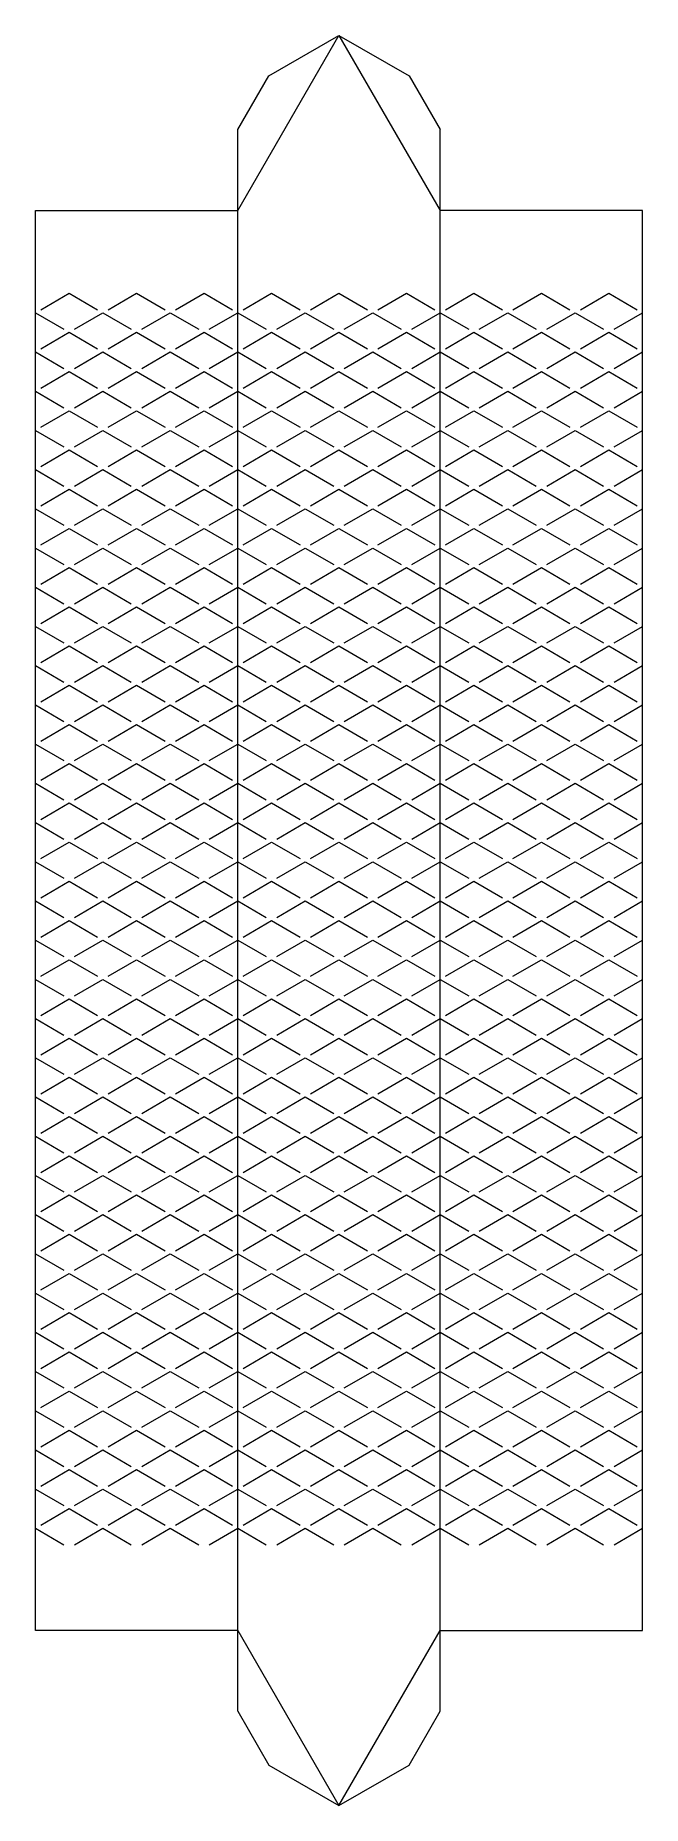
# Model space of a CAD drawing. Header units: metres. Extents: x 0 to 74, y 0 to 214.
import ezdxf

# ---------------------------------------------------------------- set-up
doc = ezdxf.new("R2010")
doc.units = ezdxf.units.M
doc.layers.add('TOP', color=1, linetype='Continuous', lineweight=0)

msp = doc.modelspace()

# ---------------------------------------------------------------- linework, layer by layer
at = {"layer": 'TOP'}
for p, q in [((24.5, 193.22), (36.75, 214.44)), ((28.26, 209.54), (36.75, 214.44)), ((36.75, 214.44), (45.24, 209.54)), ((36.75, 214.44), (49, 193.22)), ((24.5, 203.02), (28.26, 209.54)), ((45.24, 209.54), (49, 203.02)), ((24.5, 193.22), (24.5, 203.02)), ((49, 193.22), (49, 203.02)), ((0, 21.22), (0, 193.22)), ((0, 193.22), (24.5, 193.22)), ((24.5, 21.22), (24.5, 193.22)), ((73.5, 193.22), (49, 193.22)), ((49, 21.22), (49, 193.22)), ((73.5, 21.22), (73.5, 193.22)), ((0.64, 181.21), (4.08, 183.22)), ((4.08, 183.22), (7.53, 181.21)), ((8.8, 181.21), (12.25, 183.22)), ((12.25, 183.22), (15.7, 181.21)), ((16.97, 181.21), (20.42, 183.22)), ((20.42, 183.22), (23.86, 181.21)), ((25.14, 181.21), (28.58, 183.22)), ((28.58, 183.22), (32.03, 181.21)), ((33.3, 181.21), (36.75, 183.22)), ((36.75, 183.22), (40.2, 181.21)), ((41.47, 181.21), (44.92, 183.22)), ((44.92, 183.22), (48.36, 181.21)), ((49.64, 181.21), (53.08, 183.22)), ((53.08, 183.22), (56.53, 181.21)), ((57.8, 181.21), (61.25, 183.22)), ((61.25, 183.22), (64.7, 181.21)), ((65.97, 181.21), (69.42, 183.22)), ((69.42, 183.22), (72.86, 181.21)), ((0, 180.84), (3.45, 178.84)), ((4.72, 178.84), (8.17, 180.84)), ((8.17, 180.84), (11.61, 178.84)), ((12.89, 178.84), (16.33, 180.84)), ((16.33, 180.84), (19.78, 178.84)), ((21.05, 178.84), (24.5, 180.84)), ((24.5, 180.84), (27.95, 178.84)), ((29.22, 178.84), (32.67, 180.84)), ((32.67, 180.84), (36.11, 178.84)), ((37.39, 178.84), (40.83, 180.84)), ((40.83, 180.84), (44.28, 178.84)), ((45.55, 178.84), (49, 180.84)), ((49, 180.84), (52.45, 178.84)), ((53.72, 178.84), (57.17, 180.84)), ((57.17, 180.84), (60.61, 178.84)), ((61.89, 178.84), (65.33, 180.84)), ((65.33, 180.84), (68.78, 178.84)), ((70.05, 178.84), (73.5, 180.84)), ((0.64, 176.46), (4.08, 178.47)), ((4.08, 178.47), (7.53, 176.46)), ((8.8, 176.46), (12.25, 178.47)), ((12.25, 178.47), (15.7, 176.46)), ((16.97, 176.46), (20.42, 178.47)), ((20.42, 178.47), (23.86, 176.46)), ((25.14, 176.46), (28.58, 178.47)), ((28.58, 178.47), (32.03, 176.46)), ((33.3, 176.46), (36.75, 178.47)), ((36.75, 178.47), (40.2, 176.46)), ((41.47, 176.46), (44.92, 178.47)), ((44.92, 178.47), (48.36, 176.46)), ((49.64, 176.46), (53.08, 178.47)), ((53.08, 178.47), (56.53, 176.46)), ((57.8, 176.46), (61.25, 178.47)), ((61.25, 178.47), (64.7, 176.46)), ((65.97, 176.46), (69.42, 178.47)), ((69.42, 178.47), (72.86, 176.46)), ((0, 176.09), (3.45, 174.09)), ((4.72, 174.09), (8.17, 176.09)), ((8.17, 176.09), (11.61, 174.09)), ((12.89, 174.09), (16.33, 176.09)), ((16.33, 176.09), (19.78, 174.09)), ((21.05, 174.09), (24.5, 176.09)), ((24.5, 176.09), (27.95, 174.09)), ((29.22, 174.09), (32.67, 176.09)), ((32.67, 176.09), (36.11, 174.09)), ((37.39, 174.09), (40.83, 176.09)), ((40.83, 176.09), (44.28, 174.09)), ((45.55, 174.09), (49, 176.09)), ((49, 176.09), (52.45, 174.09)), ((53.72, 174.09), (57.17, 176.09)), ((57.17, 176.09), (60.61, 174.09)), ((61.89, 174.09), (65.33, 176.09)), ((65.33, 176.09), (68.78, 174.09)), ((70.05, 174.09), (73.5, 176.09)), ((0.64, 171.71), (4.08, 173.72)), ((4.08, 173.72), (7.53, 171.71)), ((8.8, 171.71), (12.25, 173.72)), ((12.25, 173.72), (15.7, 171.71)), ((16.97, 171.71), (20.42, 173.72)), ((20.42, 173.72), (23.86, 171.71)), ((25.14, 171.71), (28.58, 173.72)), ((28.58, 173.72), (32.03, 171.71)), ((33.3, 171.71), (36.75, 173.72)), ((36.75, 173.72), (40.2, 171.71)), ((41.47, 171.71), (44.92, 173.72)), ((44.92, 173.72), (48.36, 171.71)), ((49.64, 171.71), (53.08, 173.72)), ((53.08, 173.72), (56.53, 171.71)), ((57.8, 171.71), (61.25, 173.72)), ((61.25, 173.72), (64.7, 171.71)), ((65.97, 171.71), (69.42, 173.72)), ((69.42, 173.72), (72.86, 171.71)), ((0, 171.34), (3.45, 169.34)), ((4.72, 169.34), (8.17, 171.34)), ((8.17, 171.34), (11.61, 169.34)), ((12.89, 169.34), (16.33, 171.34)), ((16.33, 171.34), (19.78, 169.34)), ((21.05, 169.34), (24.5, 171.34)), ((24.5, 171.34), (27.95, 169.34)), ((29.22, 169.34), (32.67, 171.34)), ((32.67, 171.34), (36.11, 169.34)), ((37.39, 169.34), (40.83, 171.34)), ((40.83, 171.34), (44.28, 169.34)), ((45.55, 169.34), (49, 171.34)), ((49, 171.34), (52.45, 169.34)), ((53.72, 169.34), (57.17, 171.34)), ((57.17, 171.34), (60.61, 169.34)), ((61.89, 169.34), (65.33, 171.34)), ((65.33, 171.34), (68.78, 169.34)), ((70.05, 169.34), (73.5, 171.34)), ((0.64, 166.96), (4.08, 168.97)), ((4.08, 168.97), (7.53, 166.96)), ((8.8, 166.96), (12.25, 168.97)), ((12.25, 168.97), (15.7, 166.96)), ((16.97, 166.96), (20.42, 168.97)), ((20.42, 168.97), (23.86, 166.96)), ((25.14, 166.96), (28.58, 168.97)), ((28.58, 168.97), (32.03, 166.96)), ((33.3, 166.96), (36.75, 168.97)), ((36.75, 168.97), (40.2, 166.96)), ((41.47, 166.96), (44.92, 168.97)), ((44.92, 168.97), (48.36, 166.96)), ((49.64, 166.96), (53.08, 168.97)), ((53.08, 168.97), (56.53, 166.96)), ((57.8, 166.96), (61.25, 168.97)), ((61.25, 168.97), (64.7, 166.96)), ((65.97, 166.96), (69.42, 168.97)), ((69.42, 168.97), (72.86, 166.96)), ((0, 166.59), (3.45, 164.59)), ((4.72, 164.59), (8.17, 166.59)), ((8.17, 166.59), (11.61, 164.59)), ((12.89, 164.59), (16.33, 166.59)), ((16.33, 166.59), (19.78, 164.59)), ((21.05, 164.59), (24.5, 166.59)), ((24.5, 166.59), (27.95, 164.59)), ((29.22, 164.59), (32.67, 166.59)), ((32.67, 166.59), (36.11, 164.59)), ((37.39, 164.59), (40.83, 166.59)), ((40.83, 166.59), (44.28, 164.59)), ((45.55, 164.59), (49, 166.59)), ((49, 166.59), (52.45, 164.59)), ((53.72, 164.59), (57.17, 166.59)), ((57.17, 166.59), (60.61, 164.59)), ((61.89, 164.59), (65.33, 166.59)), ((65.33, 166.59), (68.78, 164.59)), ((70.05, 164.59), (73.5, 166.59)), ((0.64, 162.21), (4.08, 164.22)), ((4.08, 164.22), (7.53, 162.21)), ((8.8, 162.21), (12.25, 164.22)), ((12.25, 164.22), (15.7, 162.21)), ((16.97, 162.21), (20.42, 164.22)), ((20.42, 164.22), (23.86, 162.21)), ((25.14, 162.21), (28.58, 164.22)), ((28.58, 164.22), (32.03, 162.21)), ((33.3, 162.21), (36.75, 164.22)), ((36.75, 164.22), (40.2, 162.21)), ((41.47, 162.21), (44.92, 164.22)), ((44.92, 164.22), (48.36, 162.21)), ((49.64, 162.21), (53.08, 164.22)), ((53.08, 164.22), (56.53, 162.21)), ((57.8, 162.21), (61.25, 164.22)), ((61.25, 164.22), (64.7, 162.21)), ((65.97, 162.21), (69.42, 164.22)), ((69.42, 164.22), (72.86, 162.21)), ((0, 161.84), (3.45, 159.84)), ((4.72, 159.84), (8.17, 161.84)), ((8.17, 161.84), (11.61, 159.84)), ((12.89, 159.84), (16.33, 161.84)), ((16.33, 161.84), (19.78, 159.84)), ((21.05, 159.84), (24.5, 161.84)), ((24.5, 161.84), (27.95, 159.84)), ((29.22, 159.84), (32.67, 161.84)), ((32.67, 161.84), (36.11, 159.84)), ((37.39, 159.84), (40.83, 161.84)), ((40.83, 161.84), (44.28, 159.84)), ((45.55, 159.84), (49, 161.84)), ((49, 161.84), (52.45, 159.84)), ((53.72, 159.84), (57.17, 161.84)), ((57.17, 161.84), (60.61, 159.84)), ((61.89, 159.84), (65.33, 161.84)), ((65.33, 161.84), (68.78, 159.84)), ((70.05, 159.84), (73.5, 161.84)), ((0.64, 157.46), (4.08, 159.47)), ((4.08, 159.47), (7.53, 157.46)), ((8.8, 157.46), (12.25, 159.47)), ((12.25, 159.47), (15.7, 157.46)), ((16.97, 157.46), (20.42, 159.47)), ((20.42, 159.47), (23.86, 157.46)), ((25.14, 157.46), (28.58, 159.47)), ((28.58, 159.47), (32.03, 157.46)), ((33.3, 157.46), (36.75, 159.47)), ((36.75, 159.47), (40.2, 157.46)), ((41.47, 157.46), (44.92, 159.47)), ((44.92, 159.47), (48.36, 157.46)), ((49.64, 157.46), (53.08, 159.47)), ((53.08, 159.47), (56.53, 157.46)), ((57.8, 157.46), (61.25, 159.47)), ((61.25, 159.47), (64.7, 157.46)), ((65.97, 157.46), (69.42, 159.47)), ((69.42, 159.47), (72.86, 157.46)), ((0, 157.09), (3.45, 155.09)), ((4.72, 155.09), (8.17, 157.09)), ((8.17, 157.09), (11.61, 155.09)), ((12.89, 155.09), (16.33, 157.09)), ((16.33, 157.09), (19.78, 155.09)), ((21.05, 155.09), (24.5, 157.09)), ((24.5, 157.09), (27.95, 155.09)), ((29.22, 155.09), (32.67, 157.09)), ((32.67, 157.09), (36.11, 155.09)), ((37.39, 155.09), (40.83, 157.09)), ((40.83, 157.09), (44.28, 155.09)), ((45.55, 155.09), (49, 157.09)), ((49, 157.09), (52.45, 155.09)), ((53.72, 155.09), (57.17, 157.09)), ((57.17, 157.09), (60.61, 155.09)), ((61.89, 155.09), (65.33, 157.09)), ((65.33, 157.09), (68.78, 155.09)), ((70.05, 155.09), (73.5, 157.09)), ((0.64, 152.71), (4.08, 154.72)), ((4.08, 154.72), (7.53, 152.71)), ((8.8, 152.71), (12.25, 154.72)), ((12.25, 154.72), (15.7, 152.71)), ((16.97, 152.71), (20.42, 154.72)), ((20.42, 154.72), (23.86, 152.71)), ((25.14, 152.71), (28.58, 154.72)), ((28.58, 154.72), (32.03, 152.71)), ((33.3, 152.71), (36.75, 154.72)), ((36.75, 154.72), (40.2, 152.71)), ((41.47, 152.71), (44.92, 154.72)), ((44.92, 154.72), (48.36, 152.71)), ((49.64, 152.71), (53.08, 154.72)), ((53.08, 154.72), (56.53, 152.71)), ((57.8, 152.71), (61.25, 154.72)), ((61.25, 154.72), (64.7, 152.71)), ((65.97, 152.71), (69.42, 154.72)), ((69.42, 154.72), (72.86, 152.71)), ((0, 152.34), (3.45, 150.34)), ((4.72, 150.34), (8.17, 152.34)), ((8.17, 152.34), (11.61, 150.34)), ((12.89, 150.34), (16.33, 152.34)), ((16.33, 152.34), (19.78, 150.34)), ((21.05, 150.34), (24.5, 152.34)), ((24.5, 152.34), (27.95, 150.34)), ((29.22, 150.34), (32.67, 152.34)), ((32.67, 152.34), (36.11, 150.34)), ((37.39, 150.34), (40.83, 152.34)), ((40.83, 152.34), (44.28, 150.34)), ((45.55, 150.34), (49, 152.34)), ((49, 152.34), (52.45, 150.34)), ((53.72, 150.34), (57.17, 152.34)), ((57.17, 152.34), (60.61, 150.34)), ((61.89, 150.34), (65.33, 152.34)), ((65.33, 152.34), (68.78, 150.34)), ((70.05, 150.34), (73.5, 152.34)), ((0.64, 147.96), (4.08, 149.97)), ((4.08, 149.97), (7.53, 147.96)), ((8.8, 147.96), (12.25, 149.97)), ((12.25, 149.97), (15.7, 147.96)), ((16.97, 147.96), (20.42, 149.97)), ((20.42, 149.97), (23.86, 147.96)), ((25.14, 147.96), (28.58, 149.97)), ((28.58, 149.97), (32.03, 147.96)), ((33.3, 147.96), (36.75, 149.97)), ((36.75, 149.97), (40.2, 147.96)), ((41.47, 147.96), (44.92, 149.97)), ((44.92, 149.97), (48.36, 147.96)), ((49.64, 147.96), (53.08, 149.97)), ((53.08, 149.97), (56.53, 147.96)), ((57.8, 147.96), (61.25, 149.97)), ((61.25, 149.97), (64.7, 147.96)), ((65.97, 147.96), (69.42, 149.97)), ((69.42, 149.97), (72.86, 147.96)), ((0, 147.59), (3.45, 145.59)), ((4.72, 145.59), (8.17, 147.59)), ((8.17, 147.59), (11.61, 145.59)), ((12.89, 145.59), (16.33, 147.59)), ((16.33, 147.59), (19.78, 145.59)), ((21.05, 145.59), (24.5, 147.59)), ((24.5, 147.59), (27.95, 145.59)), ((29.22, 145.59), (32.67, 147.59)), ((32.67, 147.59), (36.11, 145.59)), ((37.39, 145.59), (40.83, 147.59)), ((40.83, 147.59), (44.28, 145.59)), ((45.55, 145.59), (49, 147.59)), ((49, 147.59), (52.45, 145.59)), ((53.72, 145.59), (57.17, 147.59)), ((57.17, 147.59), (60.61, 145.59)), ((61.89, 145.59), (65.33, 147.59)), ((65.33, 147.59), (68.78, 145.59)), ((70.05, 145.59), (73.5, 147.59)), ((0.64, 143.21), (4.08, 145.22)), ((4.08, 145.22), (7.53, 143.21)), ((8.8, 143.21), (12.25, 145.22)), ((12.25, 145.22), (15.7, 143.21)), ((16.97, 143.21), (20.42, 145.22)), ((20.42, 145.22), (23.86, 143.21)), ((25.14, 143.21), (28.58, 145.22)), ((28.58, 145.22), (32.03, 143.21)), ((33.3, 143.21), (36.75, 145.22)), ((36.75, 145.22), (40.2, 143.21)), ((41.47, 143.21), (44.92, 145.22)), ((44.92, 145.22), (48.36, 143.21)), ((49.64, 143.21), (53.08, 145.22)), ((53.08, 145.22), (56.53, 143.21)), ((57.8, 143.21), (61.25, 145.22)), ((61.25, 145.22), (64.7, 143.21)), ((65.97, 143.21), (69.42, 145.22)), ((69.42, 145.22), (72.86, 143.21)), ((0, 142.84), (3.45, 140.84)), ((4.72, 140.84), (8.17, 142.84)), ((8.17, 142.84), (11.61, 140.84)), ((12.89, 140.84), (16.33, 142.84)), ((16.33, 142.84), (19.78, 140.84)), ((21.05, 140.84), (24.5, 142.84)), ((24.5, 142.84), (27.95, 140.84)), ((29.22, 140.84), (32.67, 142.84)), ((32.67, 142.84), (36.11, 140.84)), ((37.39, 140.84), (40.83, 142.84)), ((40.83, 142.84), (44.28, 140.84)), ((45.55, 140.84), (49, 142.84)), ((49, 142.84), (52.45, 140.84)), ((53.72, 140.84), (57.17, 142.84)), ((57.17, 142.84), (60.61, 140.84)), ((61.89, 140.84), (65.33, 142.84)), ((65.33, 142.84), (68.78, 140.84)), ((70.05, 140.84), (73.5, 142.84)), ((0.64, 138.46), (4.08, 140.47)), ((4.08, 140.47), (7.53, 138.46)), ((8.8, 138.46), (12.25, 140.47)), ((12.25, 140.47), (15.7, 138.46)), ((16.97, 138.46), (20.42, 140.47)), ((20.42, 140.47), (23.86, 138.46)), ((25.14, 138.46), (28.58, 140.47)), ((28.58, 140.47), (32.03, 138.46)), ((33.3, 138.46), (36.75, 140.47)), ((36.75, 140.47), (40.2, 138.46)), ((41.47, 138.46), (44.92, 140.47)), ((44.92, 140.47), (48.36, 138.46)), ((49.64, 138.46), (53.08, 140.47)), ((53.08, 140.47), (56.53, 138.46)), ((57.8, 138.46), (61.25, 140.47)), ((61.25, 140.47), (64.7, 138.46)), ((65.97, 138.46), (69.42, 140.47)), ((69.42, 140.47), (72.86, 138.46)), ((0, 138.09), (3.45, 136.09)), ((4.72, 136.09), (8.17, 138.09)), ((8.17, 138.09), (11.61, 136.09)), ((12.89, 136.09), (16.33, 138.09)), ((16.33, 138.09), (19.78, 136.09)), ((21.05, 136.09), (24.5, 138.09)), ((24.5, 138.09), (27.95, 136.09)), ((29.22, 136.09), (32.67, 138.09)), ((32.67, 138.09), (36.11, 136.09)), ((37.39, 136.09), (40.83, 138.09)), ((40.83, 138.09), (44.28, 136.09)), ((45.55, 136.09), (49, 138.09)), ((49, 138.09), (52.45, 136.09)), ((53.72, 136.09), (57.17, 138.09)), ((57.17, 138.09), (60.61, 136.09)), ((61.89, 136.09), (65.33, 138.09)), ((65.33, 138.09), (68.78, 136.09)), ((70.05, 136.09), (73.5, 138.09)), ((0.64, 133.71), (4.08, 135.72)), ((4.08, 135.72), (7.53, 133.71)), ((8.8, 133.71), (12.25, 135.72)), ((12.25, 135.72), (15.7, 133.71)), ((16.97, 133.71), (20.42, 135.72)), ((20.42, 135.72), (23.86, 133.71)), ((25.14, 133.71), (28.58, 135.72)), ((28.58, 135.72), (32.03, 133.71)), ((33.3, 133.71), (36.75, 135.72)), ((36.75, 135.72), (40.2, 133.71)), ((41.47, 133.71), (44.92, 135.72)), ((44.92, 135.72), (48.36, 133.71)), ((49.64, 133.71), (53.08, 135.72)), ((53.08, 135.72), (56.53, 133.71)), ((57.8, 133.71), (61.25, 135.72)), ((61.25, 135.72), (64.7, 133.71)), ((65.97, 133.71), (69.42, 135.72)), ((69.42, 135.72), (72.86, 133.71)), ((0, 133.34), (3.45, 131.34)), ((4.72, 131.34), (8.17, 133.34)), ((8.17, 133.34), (11.61, 131.34)), ((12.89, 131.34), (16.33, 133.34)), ((16.33, 133.34), (19.78, 131.34)), ((21.05, 131.34), (24.5, 133.34)), ((24.5, 133.34), (27.95, 131.34)), ((29.22, 131.34), (32.67, 133.34)), ((32.67, 133.34), (36.11, 131.34)), ((37.39, 131.34), (40.83, 133.34)), ((40.83, 133.34), (44.28, 131.34)), ((45.55, 131.34), (49, 133.34)), ((49, 133.34), (52.45, 131.34)), ((53.72, 131.34), (57.17, 133.34)), ((57.17, 133.34), (60.61, 131.34)), ((61.89, 131.34), (65.33, 133.34)), ((65.33, 133.34), (68.78, 131.34)), ((70.05, 131.34), (73.5, 133.34)), ((0.64, 128.96), (4.08, 130.97)), ((4.08, 130.97), (7.53, 128.96)), ((8.8, 128.96), (12.25, 130.97)), ((12.25, 130.97), (15.7, 128.96)), ((16.97, 128.96), (20.42, 130.97)), ((20.42, 130.97), (23.86, 128.96)), ((25.14, 128.96), (28.58, 130.97)), ((28.58, 130.97), (32.03, 128.96)), ((33.3, 128.96), (36.75, 130.97)), ((36.75, 130.97), (40.2, 128.96)), ((41.47, 128.96), (44.92, 130.97)), ((44.92, 130.97), (48.36, 128.96)), ((49.64, 128.96), (53.08, 130.97)), ((53.08, 130.97), (56.53, 128.96)), ((57.8, 128.96), (61.25, 130.97)), ((61.25, 130.97), (64.7, 128.96)), ((65.97, 128.96), (69.42, 130.97)), ((69.42, 130.97), (72.86, 128.96)), ((0, 128.59), (3.45, 126.59)), ((4.72, 126.59), (8.17, 128.59)), ((8.17, 128.59), (11.61, 126.59)), ((12.89, 126.59), (16.33, 128.59)), ((16.33, 128.59), (19.78, 126.59)), ((21.05, 126.59), (24.5, 128.59)), ((24.5, 128.59), (27.95, 126.59)), ((29.22, 126.59), (32.67, 128.59)), ((32.67, 128.59), (36.11, 126.59)), ((37.39, 126.59), (40.83, 128.59)), ((40.83, 128.59), (44.28, 126.59)), ((45.55, 126.59), (49, 128.59)), ((49, 128.59), (52.45, 126.59)), ((53.72, 126.59), (57.17, 128.59)), ((57.17, 128.59), (60.61, 126.59)), ((61.89, 126.59), (65.33, 128.59)), ((65.33, 128.59), (68.78, 126.59)), ((70.05, 126.59), (73.5, 128.59)), ((0.64, 124.21), (4.08, 126.22)), ((4.08, 126.22), (7.53, 124.21)), ((8.8, 124.21), (12.25, 126.22)), ((12.25, 126.22), (15.7, 124.21)), ((16.97, 124.21), (20.42, 126.22)), ((20.42, 126.22), (23.86, 124.21)), ((25.14, 124.21), (28.58, 126.22)), ((28.58, 126.22), (32.03, 124.21)), ((33.3, 124.21), (36.75, 126.22)), ((36.75, 126.22), (40.2, 124.21)), ((41.47, 124.21), (44.92, 126.22)), ((44.92, 126.22), (48.36, 124.21)), ((49.64, 124.21), (53.08, 126.22)), ((53.08, 126.22), (56.53, 124.21)), ((57.8, 124.21), (61.25, 126.22)), ((61.25, 126.22), (64.7, 124.21)), ((65.97, 124.21), (69.42, 126.22)), ((69.42, 126.22), (72.86, 124.21)), ((0, 123.84), (3.45, 121.84)), ((4.72, 121.84), (8.17, 123.84)), ((8.17, 123.84), (11.61, 121.84)), ((12.89, 121.84), (16.33, 123.84)), ((16.33, 123.84), (19.78, 121.84)), ((21.05, 121.84), (24.5, 123.84)), ((24.5, 123.84), (27.95, 121.84)), ((29.22, 121.84), (32.67, 123.84)), ((32.67, 123.84), (36.11, 121.84)), ((37.39, 121.84), (40.83, 123.84)), ((40.83, 123.84), (44.28, 121.84)), ((45.55, 121.84), (49, 123.84)), ((49, 123.84), (52.45, 121.84)), ((53.72, 121.84), (57.17, 123.84)), ((57.17, 123.84), (60.61, 121.84)), ((61.89, 121.84), (65.33, 123.84)), ((65.33, 123.84), (68.78, 121.84)), ((70.05, 121.84), (73.5, 123.84)), ((0.64, 119.46), (4.08, 121.47)), ((4.08, 121.47), (7.53, 119.46)), ((8.8, 119.46), (12.25, 121.47)), ((12.25, 121.47), (15.7, 119.46)), ((16.97, 119.46), (20.42, 121.47)), ((20.42, 121.47), (23.86, 119.46)), ((25.14, 119.46), (28.58, 121.47)), ((28.58, 121.47), (32.03, 119.46)), ((33.3, 119.46), (36.75, 121.47)), ((36.75, 121.47), (40.2, 119.46)), ((41.47, 119.46), (44.92, 121.47)), ((44.92, 121.47), (48.36, 119.46)), ((49.64, 119.46), (53.08, 121.47)), ((53.08, 121.47), (56.53, 119.46)), ((57.8, 119.46), (61.25, 121.47)), ((61.25, 121.47), (64.7, 119.46)), ((65.97, 119.46), (69.42, 121.47)), ((69.42, 121.47), (72.86, 119.46)), ((0, 119.09), (3.45, 117.09)), ((4.72, 117.09), (8.17, 119.09)), ((8.17, 119.09), (11.61, 117.09)), ((12.89, 117.09), (16.33, 119.09)), ((16.33, 119.09), (19.78, 117.09)), ((21.05, 117.09), (24.5, 119.09)), ((24.5, 119.09), (27.95, 117.09)), ((29.22, 117.09), (32.67, 119.09)), ((32.67, 119.09), (36.11, 117.09)), ((37.39, 117.09), (40.83, 119.09)), ((40.83, 119.09), (44.28, 117.09)), ((45.55, 117.09), (49, 119.09)), ((49, 119.09), (52.45, 117.09)), ((53.72, 117.09), (57.17, 119.09)), ((57.17, 119.09), (60.61, 117.09)), ((61.89, 117.09), (65.33, 119.09)), ((65.33, 119.09), (68.78, 117.09)), ((70.05, 117.09), (73.5, 119.09)), ((0.64, 114.71), (4.08, 116.72)), ((4.08, 116.72), (7.53, 114.71)), ((8.8, 114.71), (12.25, 116.72)), ((12.25, 116.72), (15.7, 114.71)), ((16.97, 114.71), (20.42, 116.72)), ((20.42, 116.72), (23.86, 114.71)), ((25.14, 114.71), (28.58, 116.72)), ((28.58, 116.72), (32.03, 114.71)), ((33.3, 114.71), (36.75, 116.72)), ((36.75, 116.72), (40.2, 114.71)), ((41.47, 114.71), (44.92, 116.72)), ((44.92, 116.72), (48.36, 114.71)), ((49.64, 114.71), (53.08, 116.72)), ((53.08, 116.72), (56.53, 114.71)), ((57.8, 114.71), (61.25, 116.72)), ((61.25, 116.72), (64.7, 114.71)), ((65.97, 114.71), (69.42, 116.72)), ((69.42, 116.72), (72.86, 114.71)), ((0, 114.34), (3.45, 112.34)), ((4.72, 112.34), (8.17, 114.34)), ((8.17, 114.34), (11.61, 112.34)), ((12.89, 112.34), (16.33, 114.34)), ((16.33, 114.34), (19.78, 112.34)), ((21.05, 112.34), (24.5, 114.34)), ((24.5, 114.34), (27.95, 112.34)), ((29.22, 112.34), (32.67, 114.34)), ((32.67, 114.34), (36.11, 112.34)), ((37.39, 112.34), (40.83, 114.34)), ((40.83, 114.34), (44.28, 112.34)), ((45.55, 112.34), (49, 114.34)), ((49, 114.34), (52.45, 112.34)), ((53.72, 112.34), (57.17, 114.34)), ((57.17, 114.34), (60.61, 112.34)), ((61.89, 112.34), (65.33, 114.34)), ((65.33, 114.34), (68.78, 112.34)), ((70.05, 112.34), (73.5, 114.34)), ((0.64, 109.96), (4.08, 111.97)), ((4.08, 111.97), (7.53, 109.96)), ((8.8, 109.96), (12.25, 111.97)), ((12.25, 111.97), (15.7, 109.96)), ((16.97, 109.96), (20.42, 111.97)), ((20.42, 111.97), (23.86, 109.96)), ((25.14, 109.96), (28.58, 111.97)), ((28.58, 111.97), (32.03, 109.96)), ((33.3, 109.96), (36.75, 111.97)), ((36.75, 111.97), (40.2, 109.96)), ((41.47, 109.96), (44.92, 111.97)), ((44.92, 111.97), (48.36, 109.96)), ((49.64, 109.96), (53.08, 111.97)), ((53.08, 111.97), (56.53, 109.96)), ((57.8, 109.96), (61.25, 111.97)), ((61.25, 111.97), (64.7, 109.96)), ((65.97, 109.96), (69.42, 111.97)), ((69.42, 111.97), (72.86, 109.96)), ((0, 109.59), (3.45, 107.59)), ((4.72, 107.59), (8.17, 109.59)), ((8.17, 109.59), (11.61, 107.59)), ((12.89, 107.59), (16.33, 109.59)), ((16.33, 109.59), (19.78, 107.59)), ((21.05, 107.59), (24.5, 109.59)), ((24.5, 109.59), (27.95, 107.59)), ((29.22, 107.59), (32.67, 109.59)), ((32.67, 109.59), (36.11, 107.59)), ((37.39, 107.59), (40.83, 109.59)), ((40.83, 109.59), (44.28, 107.59)), ((45.55, 107.59), (49, 109.59)), ((49, 109.59), (52.45, 107.59)), ((53.72, 107.59), (57.17, 109.59)), ((57.17, 109.59), (60.61, 107.59)), ((61.89, 107.59), (65.33, 109.59)), ((65.33, 109.59), (68.78, 107.59)), ((70.05, 107.59), (73.5, 109.59)), ((0.64, 105.21), (4.08, 107.22)), ((4.08, 107.22), (7.53, 105.21)), ((8.8, 105.21), (12.25, 107.22)), ((12.25, 107.22), (15.7, 105.21)), ((16.97, 105.21), (20.42, 107.22)), ((20.42, 107.22), (23.86, 105.21)), ((25.14, 105.21), (28.58, 107.22)), ((28.58, 107.22), (32.03, 105.21)), ((33.3, 105.21), (36.75, 107.22)), ((36.75, 107.22), (40.2, 105.21)), ((41.47, 105.21), (44.92, 107.22)), ((44.92, 107.22), (48.36, 105.21)), ((49.64, 105.21), (53.08, 107.22)), ((53.08, 107.22), (56.53, 105.21)), ((57.8, 105.21), (61.25, 107.22)), ((61.25, 107.22), (64.7, 105.21)), ((65.97, 105.21), (69.42, 107.22)), ((69.42, 107.22), (72.86, 105.21)), ((0, 104.84), (3.45, 102.84)), ((4.72, 102.84), (8.17, 104.84)), ((8.17, 104.84), (11.61, 102.84)), ((12.89, 102.84), (16.33, 104.84)), ((16.33, 104.84), (19.78, 102.84)), ((21.05, 102.84), (24.5, 104.84)), ((24.5, 104.84), (27.95, 102.84)), ((29.22, 102.84), (32.67, 104.84)), ((32.67, 104.84), (36.11, 102.84)), ((37.39, 102.84), (40.83, 104.84)), ((40.83, 104.84), (44.28, 102.84)), ((45.55, 102.84), (49, 104.84)), ((49, 104.84), (52.45, 102.84)), ((53.72, 102.84), (57.17, 104.84)), ((57.17, 104.84), (60.61, 102.84)), ((61.89, 102.84), (65.33, 104.84)), ((65.33, 104.84), (68.78, 102.84)), ((70.05, 102.84), (73.5, 104.84)), ((0.64, 100.46), (4.08, 102.47)), ((4.08, 102.47), (7.53, 100.46)), ((8.8, 100.46), (12.25, 102.47)), ((12.25, 102.47), (15.7, 100.46)), ((16.97, 100.46), (20.42, 102.47)), ((20.42, 102.47), (23.86, 100.46)), ((25.14, 100.46), (28.58, 102.47)), ((28.58, 102.47), (32.03, 100.46)), ((33.3, 100.46), (36.75, 102.47)), ((36.75, 102.47), (40.2, 100.46)), ((41.47, 100.46), (44.92, 102.47)), ((44.92, 102.47), (48.36, 100.46)), ((49.64, 100.46), (53.08, 102.47)), ((53.08, 102.47), (56.53, 100.46)), ((57.8, 100.46), (61.25, 102.47)), ((61.25, 102.47), (64.7, 100.46)), ((65.97, 100.46), (69.42, 102.47)), ((69.42, 102.47), (72.86, 100.46)), ((0, 100.09), (3.45, 98.09)), ((4.72, 98.09), (8.17, 100.09)), ((8.17, 100.09), (11.61, 98.09)), ((12.89, 98.09), (16.33, 100.09)), ((16.33, 100.09), (19.78, 98.09)), ((21.05, 98.09), (24.5, 100.09)), ((24.5, 100.09), (27.95, 98.09)), ((29.22, 98.09), (32.67, 100.09)), ((32.67, 100.09), (36.11, 98.09)), ((37.39, 98.09), (40.83, 100.09)), ((40.83, 100.09), (44.28, 98.09)), ((45.55, 98.09), (49, 100.09)), ((49, 100.09), (52.45, 98.09)), ((53.72, 98.09), (57.17, 100.09)), ((57.17, 100.09), (60.61, 98.09)), ((61.89, 98.09), (65.33, 100.09)), ((65.33, 100.09), (68.78, 98.09)), ((70.05, 98.09), (73.5, 100.09)), ((0.64, 95.71), (4.08, 97.72)), ((4.08, 97.72), (7.53, 95.71)), ((8.8, 95.71), (12.25, 97.72)), ((12.25, 97.72), (15.7, 95.71)), ((16.97, 95.71), (20.42, 97.72)), ((20.42, 97.72), (23.86, 95.71)), ((25.14, 95.71), (28.58, 97.72)), ((28.58, 97.72), (32.03, 95.71)), ((33.3, 95.71), (36.75, 97.72)), ((36.75, 97.72), (40.2, 95.71)), ((41.47, 95.71), (44.92, 97.72)), ((44.92, 97.72), (48.36, 95.71)), ((49.64, 95.71), (53.08, 97.72)), ((53.08, 97.72), (56.53, 95.71)), ((57.8, 95.71), (61.25, 97.72)), ((61.25, 97.72), (64.7, 95.71)), ((65.97, 95.71), (69.42, 97.72)), ((69.42, 97.72), (72.86, 95.71)), ((0, 95.34), (3.45, 93.34)), ((4.72, 93.34), (8.17, 95.34)), ((8.17, 95.34), (11.61, 93.34)), ((12.89, 93.34), (16.33, 95.34)), ((16.33, 95.34), (19.78, 93.34)), ((21.05, 93.34), (24.5, 95.34)), ((24.5, 95.34), (27.95, 93.34)), ((29.22, 93.34), (32.67, 95.34)), ((32.67, 95.34), (36.11, 93.34)), ((37.39, 93.34), (40.83, 95.34)), ((40.83, 95.34), (44.28, 93.34)), ((45.55, 93.34), (49, 95.34)), ((49, 95.34), (52.45, 93.34)), ((53.72, 93.34), (57.17, 95.34)), ((57.17, 95.34), (60.61, 93.34)), ((61.89, 93.34), (65.33, 95.34)), ((65.33, 95.34), (68.78, 93.34)), ((70.05, 93.34), (73.5, 95.34)), ((0.64, 90.96), (4.08, 92.97)), ((4.08, 92.97), (7.53, 90.96)), ((8.8, 90.96), (12.25, 92.97)), ((12.25, 92.97), (15.7, 90.96)), ((16.97, 90.96), (20.42, 92.97)), ((20.42, 92.97), (23.86, 90.96)), ((25.14, 90.96), (28.58, 92.97)), ((28.58, 92.97), (32.03, 90.96)), ((33.3, 90.96), (36.75, 92.97)), ((36.75, 92.97), (40.2, 90.96)), ((41.47, 90.96), (44.92, 92.97)), ((44.92, 92.97), (48.36, 90.96)), ((49.64, 90.96), (53.08, 92.97)), ((53.08, 92.97), (56.53, 90.96)), ((57.8, 90.96), (61.25, 92.97)), ((61.25, 92.97), (64.7, 90.96)), ((65.97, 90.96), (69.42, 92.97)), ((69.42, 92.97), (72.86, 90.96)), ((0, 90.59), (3.45, 88.59)), ((4.72, 88.59), (8.17, 90.59)), ((8.17, 90.59), (11.61, 88.59)), ((12.89, 88.59), (16.33, 90.59)), ((16.33, 90.59), (19.78, 88.59)), ((21.05, 88.59), (24.5, 90.59)), ((24.5, 90.59), (27.95, 88.59)), ((29.22, 88.59), (32.67, 90.59)), ((32.67, 90.59), (36.11, 88.59)), ((37.39, 88.59), (40.83, 90.59)), ((40.83, 90.59), (44.28, 88.59)), ((45.55, 88.59), (49, 90.59)), ((49, 90.59), (52.45, 88.59)), ((53.72, 88.59), (57.17, 90.59)), ((57.17, 90.59), (60.61, 88.59)), ((61.89, 88.59), (65.33, 90.59)), ((65.33, 90.59), (68.78, 88.59)), ((70.05, 88.59), (73.5, 90.59)), ((0.64, 86.21), (4.08, 88.22)), ((4.08, 88.22), (7.53, 86.21)), ((8.8, 86.21), (12.25, 88.22)), ((12.25, 88.22), (15.7, 86.21)), ((16.97, 86.21), (20.42, 88.22)), ((20.42, 88.22), (23.86, 86.21)), ((25.14, 86.21), (28.58, 88.22)), ((28.58, 88.22), (32.03, 86.21)), ((33.3, 86.21), (36.75, 88.22)), ((36.75, 88.22), (40.2, 86.21)), ((41.47, 86.21), (44.92, 88.22)), ((44.92, 88.22), (48.36, 86.21)), ((49.64, 86.21), (53.08, 88.22)), ((53.08, 88.22), (56.53, 86.21)), ((57.8, 86.21), (61.25, 88.22)), ((61.25, 88.22), (64.7, 86.21)), ((65.97, 86.21), (69.42, 88.22)), ((69.42, 88.22), (72.86, 86.21)), ((0, 85.84), (3.45, 83.84)), ((4.72, 83.84), (8.17, 85.84)), ((8.17, 85.84), (11.61, 83.84)), ((12.89, 83.84), (16.33, 85.84)), ((16.33, 85.84), (19.78, 83.84)), ((21.05, 83.84), (24.5, 85.84)), ((24.5, 85.84), (27.95, 83.84)), ((29.22, 83.84), (32.67, 85.84)), ((32.67, 85.84), (36.11, 83.84)), ((37.39, 83.84), (40.83, 85.84)), ((40.83, 85.84), (44.28, 83.84)), ((45.55, 83.84), (49, 85.84)), ((49, 85.84), (52.45, 83.84)), ((53.72, 83.84), (57.17, 85.84)), ((57.17, 85.84), (60.61, 83.84)), ((61.89, 83.84), (65.33, 85.84)), ((65.33, 85.84), (68.78, 83.84)), ((70.05, 83.84), (73.5, 85.84)), ((0.64, 81.46), (4.08, 83.47)), ((4.08, 83.47), (7.53, 81.46)), ((8.8, 81.46), (12.25, 83.47)), ((12.25, 83.47), (15.7, 81.46)), ((16.97, 81.46), (20.42, 83.47)), ((20.42, 83.47), (23.86, 81.46)), ((25.14, 81.46), (28.58, 83.47)), ((28.58, 83.47), (32.03, 81.46)), ((33.3, 81.46), (36.75, 83.47)), ((36.75, 83.47), (40.2, 81.46)), ((41.47, 81.46), (44.92, 83.47)), ((44.92, 83.47), (48.36, 81.46)), ((49.64, 81.46), (53.08, 83.47)), ((53.08, 83.47), (56.53, 81.46)), ((57.8, 81.46), (61.25, 83.47)), ((61.25, 83.47), (64.7, 81.46)), ((65.97, 81.46), (69.42, 83.47)), ((69.42, 83.47), (72.86, 81.46)), ((0, 81.09), (3.45, 79.09)), ((4.72, 79.09), (8.17, 81.09)), ((8.17, 81.09), (11.61, 79.09)), ((12.89, 79.09), (16.33, 81.09)), ((16.33, 81.09), (19.78, 79.09)), ((21.05, 79.09), (24.5, 81.09)), ((24.5, 81.09), (27.95, 79.09)), ((29.22, 79.09), (32.67, 81.09)), ((32.67, 81.09), (36.11, 79.09)), ((37.39, 79.09), (40.83, 81.09)), ((40.83, 81.09), (44.28, 79.09)), ((45.55, 79.09), (49, 81.09)), ((49, 81.09), (52.45, 79.09)), ((53.72, 79.09), (57.17, 81.09)), ((57.17, 81.09), (60.61, 79.09)), ((61.89, 79.09), (65.33, 81.09)), ((65.33, 81.09), (68.78, 79.09)), ((70.05, 79.09), (73.5, 81.09)), ((0.64, 76.71), (4.08, 78.72)), ((4.08, 78.72), (7.53, 76.71)), ((8.8, 76.71), (12.25, 78.72)), ((12.25, 78.72), (15.7, 76.71)), ((16.97, 76.71), (20.42, 78.72)), ((20.42, 78.72), (23.86, 76.71)), ((25.14, 76.71), (28.58, 78.72)), ((28.58, 78.72), (32.03, 76.71)), ((33.3, 76.71), (36.75, 78.72)), ((36.75, 78.72), (40.2, 76.71)), ((41.47, 76.71), (44.92, 78.72)), ((44.92, 78.72), (48.36, 76.71)), ((49.64, 76.71), (53.08, 78.72)), ((53.08, 78.72), (56.53, 76.71)), ((57.8, 76.71), (61.25, 78.72)), ((61.25, 78.72), (64.7, 76.71)), ((65.97, 76.71), (69.42, 78.72)), ((69.42, 78.72), (72.86, 76.71)), ((0, 76.34), (3.45, 74.34)), ((4.72, 74.34), (8.17, 76.34)), ((8.17, 76.34), (11.61, 74.34)), ((12.89, 74.34), (16.33, 76.34)), ((16.33, 76.34), (19.78, 74.34)), ((21.05, 74.34), (24.5, 76.34)), ((24.5, 76.34), (27.95, 74.34)), ((29.22, 74.34), (32.67, 76.34)), ((32.67, 76.34), (36.11, 74.34)), ((37.39, 74.34), (40.83, 76.34)), ((40.83, 76.34), (44.28, 74.34)), ((45.55, 74.34), (49, 76.34)), ((49, 76.34), (52.45, 74.34)), ((53.72, 74.34), (57.17, 76.34)), ((57.17, 76.34), (60.61, 74.34)), ((61.89, 74.34), (65.33, 76.34)), ((65.33, 76.34), (68.78, 74.34)), ((70.05, 74.34), (73.5, 76.34)), ((0.64, 71.96), (4.08, 73.97)), ((4.08, 73.97), (7.53, 71.96)), ((8.8, 71.96), (12.25, 73.97)), ((12.25, 73.97), (15.7, 71.96)), ((16.97, 71.96), (20.42, 73.97)), ((20.42, 73.97), (23.86, 71.96)), ((25.14, 71.96), (28.58, 73.97)), ((28.58, 73.97), (32.03, 71.96)), ((33.3, 71.96), (36.75, 73.97)), ((36.75, 73.97), (40.2, 71.96)), ((41.47, 71.96), (44.92, 73.97)), ((44.92, 73.97), (48.36, 71.96)), ((49.64, 71.96), (53.08, 73.97)), ((53.08, 73.97), (56.53, 71.96)), ((57.8, 71.96), (61.25, 73.97)), ((61.25, 73.97), (64.7, 71.96)), ((65.97, 71.96), (69.42, 73.97)), ((69.42, 73.97), (72.86, 71.96)), ((0, 71.59), (3.45, 69.59)), ((4.72, 69.59), (8.17, 71.59)), ((8.17, 71.59), (11.61, 69.59)), ((12.89, 69.59), (16.33, 71.59)), ((16.33, 71.59), (19.78, 69.59)), ((21.05, 69.59), (24.5, 71.59)), ((24.5, 71.59), (27.95, 69.59)), ((29.22, 69.59), (32.67, 71.59)), ((32.67, 71.59), (36.11, 69.59)), ((37.39, 69.59), (40.83, 71.59)), ((40.83, 71.59), (44.28, 69.59)), ((45.55, 69.59), (49, 71.59)), ((49, 71.59), (52.45, 69.59)), ((53.72, 69.59), (57.17, 71.59)), ((57.17, 71.59), (60.61, 69.59)), ((61.89, 69.59), (65.33, 71.59)), ((65.33, 71.59), (68.78, 69.59)), ((70.05, 69.59), (73.5, 71.59)), ((0.64, 67.21), (4.08, 69.22)), ((4.08, 69.22), (7.53, 67.21)), ((8.8, 67.21), (12.25, 69.22)), ((12.25, 69.22), (15.7, 67.21)), ((16.97, 67.21), (20.42, 69.22)), ((20.42, 69.22), (23.86, 67.21)), ((25.14, 67.21), (28.58, 69.22)), ((28.58, 69.22), (32.03, 67.21)), ((33.3, 67.21), (36.75, 69.22)), ((36.75, 69.22), (40.2, 67.21)), ((41.47, 67.21), (44.92, 69.22)), ((44.92, 69.22), (48.36, 67.21)), ((49.64, 67.21), (53.08, 69.22)), ((53.08, 69.22), (56.53, 67.21)), ((57.8, 67.21), (61.25, 69.22)), ((61.25, 69.22), (64.7, 67.21)), ((65.97, 67.21), (69.42, 69.22)), ((69.42, 69.22), (72.86, 67.21)), ((0, 66.84), (3.45, 64.84)), ((4.72, 64.84), (8.17, 66.84)), ((8.17, 66.84), (11.61, 64.84)), ((12.89, 64.84), (16.33, 66.84)), ((16.33, 66.84), (19.78, 64.84)), ((21.05, 64.84), (24.5, 66.84)), ((24.5, 66.84), (27.95, 64.84)), ((29.22, 64.84), (32.67, 66.84)), ((32.67, 66.84), (36.11, 64.84)), ((37.39, 64.84), (40.83, 66.84)), ((40.83, 66.84), (44.28, 64.84)), ((45.55, 64.84), (49, 66.84)), ((49, 66.84), (52.45, 64.84)), ((53.72, 64.84), (57.17, 66.84)), ((57.17, 66.84), (60.61, 64.84)), ((61.89, 64.84), (65.33, 66.84)), ((65.33, 66.84), (68.78, 64.84)), ((70.05, 64.84), (73.5, 66.84)), ((0.64, 62.46), (4.08, 64.47)), ((4.08, 64.47), (7.53, 62.46)), ((8.8, 62.46), (12.25, 64.47)), ((12.25, 64.47), (15.7, 62.46)), ((16.97, 62.46), (20.42, 64.47)), ((20.42, 64.47), (23.86, 62.46)), ((25.14, 62.46), (28.58, 64.47)), ((28.58, 64.47), (32.03, 62.46)), ((33.3, 62.46), (36.75, 64.47)), ((36.75, 64.47), (40.2, 62.46)), ((41.47, 62.46), (44.92, 64.47)), ((44.92, 64.47), (48.36, 62.46)), ((49.64, 62.46), (53.08, 64.47)), ((53.08, 64.47), (56.53, 62.46)), ((57.8, 62.46), (61.25, 64.47)), ((61.25, 64.47), (64.7, 62.46)), ((65.97, 62.46), (69.42, 64.47)), ((69.42, 64.47), (72.86, 62.46)), ((0, 62.09), (3.45, 60.09)), ((4.72, 60.09), (8.17, 62.09)), ((8.17, 62.09), (11.61, 60.09)), ((12.89, 60.09), (16.33, 62.09)), ((16.33, 62.09), (19.78, 60.09)), ((21.05, 60.09), (24.5, 62.09)), ((24.5, 62.09), (27.95, 60.09)), ((29.22, 60.09), (32.67, 62.09)), ((32.67, 62.09), (36.11, 60.09)), ((37.39, 60.09), (40.83, 62.09)), ((40.83, 62.09), (44.28, 60.09)), ((45.55, 60.09), (49, 62.09)), ((49, 62.09), (52.45, 60.09)), ((53.72, 60.09), (57.17, 62.09)), ((57.17, 62.09), (60.61, 60.09)), ((61.89, 60.09), (65.33, 62.09)), ((65.33, 62.09), (68.78, 60.09)), ((70.05, 60.09), (73.5, 62.09)), ((0.64, 57.71), (4.08, 59.72)), ((4.08, 59.72), (7.53, 57.71)), ((8.8, 57.71), (12.25, 59.72)), ((12.25, 59.72), (15.7, 57.71)), ((16.97, 57.71), (20.42, 59.72)), ((20.42, 59.72), (23.86, 57.71)), ((25.14, 57.71), (28.58, 59.72)), ((28.58, 59.72), (32.03, 57.71)), ((33.3, 57.71), (36.75, 59.72)), ((36.75, 59.72), (40.2, 57.71)), ((41.47, 57.71), (44.92, 59.72)), ((44.92, 59.72), (48.36, 57.71)), ((49.64, 57.71), (53.08, 59.72)), ((53.08, 59.72), (56.53, 57.71)), ((57.8, 57.71), (61.25, 59.72)), ((61.25, 59.72), (64.7, 57.71)), ((65.97, 57.71), (69.42, 59.72)), ((69.42, 59.72), (72.86, 57.71)), ((0, 57.34), (3.45, 55.34)), ((4.72, 55.34), (8.17, 57.34)), ((8.17, 57.34), (11.61, 55.34)), ((12.89, 55.34), (16.33, 57.34)), ((16.33, 57.34), (19.78, 55.34)), ((21.05, 55.34), (24.5, 57.34)), ((24.5, 57.34), (27.95, 55.34)), ((29.22, 55.34), (32.67, 57.34)), ((32.67, 57.34), (36.11, 55.34)), ((37.39, 55.34), (40.83, 57.34)), ((40.83, 57.34), (44.28, 55.34)), ((45.55, 55.34), (49, 57.34)), ((49, 57.34), (52.45, 55.34)), ((53.72, 55.34), (57.17, 57.34)), ((57.17, 57.34), (60.61, 55.34)), ((61.89, 55.34), (65.33, 57.34)), ((65.33, 57.34), (68.78, 55.34)), ((70.05, 55.34), (73.5, 57.34)), ((0.64, 52.96), (4.08, 54.97)), ((4.08, 54.97), (7.53, 52.96)), ((8.8, 52.96), (12.25, 54.97)), ((12.25, 54.97), (15.7, 52.96)), ((16.97, 52.96), (20.42, 54.97)), ((20.42, 54.97), (23.86, 52.96)), ((25.14, 52.96), (28.58, 54.97)), ((28.58, 54.97), (32.03, 52.96)), ((33.3, 52.96), (36.75, 54.97)), ((36.75, 54.97), (40.2, 52.96)), ((41.47, 52.96), (44.92, 54.97)), ((44.92, 54.97), (48.36, 52.96)), ((49.64, 52.96), (53.08, 54.97)), ((53.08, 54.97), (56.53, 52.96)), ((57.8, 52.96), (61.25, 54.97)), ((61.25, 54.97), (64.7, 52.96)), ((65.97, 52.96), (69.42, 54.97)), ((69.42, 54.97), (72.86, 52.96)), ((0, 52.59), (3.45, 50.59)), ((4.72, 50.59), (8.17, 52.59)), ((8.17, 52.59), (11.61, 50.59)), ((12.89, 50.59), (16.33, 52.59)), ((16.33, 52.59), (19.78, 50.59)), ((21.05, 50.59), (24.5, 52.59)), ((24.5, 52.59), (27.95, 50.59)), ((29.22, 50.59), (32.67, 52.59)), ((32.67, 52.59), (36.11, 50.59)), ((37.39, 50.59), (40.83, 52.59)), ((40.83, 52.59), (44.28, 50.59)), ((45.55, 50.59), (49, 52.59)), ((49, 52.59), (52.45, 50.59)), ((53.72, 50.59), (57.17, 52.59)), ((57.17, 52.59), (60.61, 50.59)), ((61.89, 50.59), (65.33, 52.59)), ((65.33, 52.59), (68.78, 50.59)), ((70.05, 50.59), (73.5, 52.59)), ((0.64, 48.21), (4.08, 50.22)), ((4.08, 50.22), (7.53, 48.21)), ((8.8, 48.21), (12.25, 50.22)), ((12.25, 50.22), (15.7, 48.21)), ((16.97, 48.21), (20.42, 50.22)), ((20.42, 50.22), (23.86, 48.21)), ((25.14, 48.21), (28.58, 50.22)), ((28.58, 50.22), (32.03, 48.21)), ((33.3, 48.21), (36.75, 50.22)), ((36.75, 50.22), (40.2, 48.21)), ((41.47, 48.21), (44.92, 50.22)), ((44.92, 50.22), (48.36, 48.21)), ((49.64, 48.21), (53.08, 50.22)), ((53.08, 50.22), (56.53, 48.21)), ((57.8, 48.21), (61.25, 50.22)), ((61.25, 50.22), (64.7, 48.21)), ((65.97, 48.21), (69.42, 50.22)), ((69.42, 50.22), (72.86, 48.21)), ((0, 47.84), (3.45, 45.84)), ((4.72, 45.84), (8.17, 47.84)), ((8.17, 47.84), (11.61, 45.84)), ((12.89, 45.84), (16.33, 47.84)), ((16.33, 47.84), (19.78, 45.84)), ((21.05, 45.84), (24.5, 47.84)), ((24.5, 47.84), (27.95, 45.84)), ((29.22, 45.84), (32.67, 47.84)), ((32.67, 47.84), (36.11, 45.84)), ((37.39, 45.84), (40.83, 47.84)), ((40.83, 47.84), (44.28, 45.84)), ((45.55, 45.84), (49, 47.84)), ((49, 47.84), (52.45, 45.84)), ((53.72, 45.84), (57.17, 47.84)), ((57.17, 47.84), (60.61, 45.84)), ((61.89, 45.84), (65.33, 47.84)), ((65.33, 47.84), (68.78, 45.84)), ((70.05, 45.84), (73.5, 47.84)), ((0.64, 43.46), (4.08, 45.47)), ((4.08, 45.47), (7.53, 43.46)), ((8.8, 43.46), (12.25, 45.47)), ((12.25, 45.47), (15.7, 43.46)), ((16.97, 43.46), (20.42, 45.47)), ((20.42, 45.47), (23.86, 43.46)), ((25.14, 43.46), (28.58, 45.47)), ((28.58, 45.47), (32.03, 43.46)), ((33.3, 43.46), (36.75, 45.47)), ((36.75, 45.47), (40.2, 43.46)), ((41.47, 43.46), (44.92, 45.47)), ((44.92, 45.47), (48.36, 43.46)), ((49.64, 43.46), (53.08, 45.47)), ((53.08, 45.47), (56.53, 43.46)), ((57.8, 43.46), (61.25, 45.47)), ((61.25, 45.47), (64.7, 43.46)), ((65.97, 43.46), (69.42, 45.47)), ((69.42, 45.47), (72.86, 43.46)), ((0, 43.09), (3.45, 41.09)), ((4.72, 41.09), (8.17, 43.09)), ((8.17, 43.09), (11.61, 41.09)), ((12.89, 41.09), (16.33, 43.09)), ((16.33, 43.09), (19.78, 41.09)), ((21.05, 41.09), (24.5, 43.09)), ((24.5, 43.09), (27.95, 41.09)), ((29.22, 41.09), (32.67, 43.09)), ((32.67, 43.09), (36.11, 41.09)), ((37.39, 41.09), (40.83, 43.09)), ((40.83, 43.09), (44.28, 41.09)), ((45.55, 41.09), (49, 43.09)), ((49, 43.09), (52.45, 41.09)), ((53.72, 41.09), (57.17, 43.09)), ((57.17, 43.09), (60.61, 41.09)), ((61.89, 41.09), (65.33, 43.09)), ((65.33, 43.09), (68.78, 41.09)), ((70.05, 41.09), (73.5, 43.09)), ((0.64, 38.71), (4.08, 40.72)), ((4.08, 40.72), (7.53, 38.71)), ((8.8, 38.71), (12.25, 40.72)), ((12.25, 40.72), (15.7, 38.71)), ((16.97, 38.71), (20.42, 40.72)), ((20.42, 40.72), (23.86, 38.71)), ((25.14, 38.71), (28.58, 40.72)), ((28.58, 40.72), (32.03, 38.71)), ((33.3, 38.71), (36.75, 40.72)), ((36.75, 40.72), (40.2, 38.71)), ((41.47, 38.71), (44.92, 40.72)), ((44.92, 40.72), (48.36, 38.71)), ((49.64, 38.71), (53.08, 40.72)), ((53.08, 40.72), (56.53, 38.71)), ((57.8, 38.71), (61.25, 40.72)), ((61.25, 40.72), (64.7, 38.71)), ((65.97, 38.71), (69.42, 40.72)), ((69.42, 40.72), (72.86, 38.71)), ((0, 38.34), (3.45, 36.34)), ((4.72, 36.34), (8.17, 38.34)), ((8.17, 38.34), (11.61, 36.34)), ((12.89, 36.34), (16.33, 38.34)), ((16.33, 38.34), (19.78, 36.34)), ((21.05, 36.34), (24.5, 38.34)), ((24.5, 38.34), (27.95, 36.34)), ((29.22, 36.34), (32.67, 38.34)), ((32.67, 38.34), (36.11, 36.34)), ((37.39, 36.34), (40.83, 38.34)), ((40.83, 38.34), (44.28, 36.34)), ((45.55, 36.34), (49, 38.34)), ((49, 38.34), (52.45, 36.34)), ((53.72, 36.34), (57.17, 38.34)), ((57.17, 38.34), (60.61, 36.34)), ((61.89, 36.34), (65.33, 38.34)), ((65.33, 38.34), (68.78, 36.34)), ((70.05, 36.34), (73.5, 38.34)), ((0.64, 33.96), (4.08, 35.97)), ((4.08, 35.97), (7.53, 33.96)), ((8.8, 33.96), (12.25, 35.97)), ((12.25, 35.97), (15.7, 33.96)), ((16.97, 33.96), (20.42, 35.97)), ((20.42, 35.97), (23.86, 33.96)), ((25.14, 33.96), (28.58, 35.97)), ((28.58, 35.97), (32.03, 33.96)), ((33.3, 33.96), (36.75, 35.97)), ((36.75, 35.97), (40.2, 33.96)), ((41.47, 33.96), (44.92, 35.97)), ((44.92, 35.97), (48.36, 33.96)), ((49.64, 33.96), (53.08, 35.97)), ((53.08, 35.97), (56.53, 33.96)), ((57.8, 33.96), (61.25, 35.97)), ((61.25, 35.97), (64.7, 33.96)), ((65.97, 33.96), (69.42, 35.97)), ((69.42, 35.97), (72.86, 33.96)), ((0, 33.59), (3.45, 31.59)), ((4.72, 31.59), (8.17, 33.59)), ((8.17, 33.59), (11.61, 31.59)), ((12.89, 31.59), (16.33, 33.59)), ((16.33, 33.59), (19.78, 31.59)), ((21.05, 31.59), (24.5, 33.59)), ((24.5, 33.59), (27.95, 31.59)), ((29.22, 31.59), (32.67, 33.59)), ((32.67, 33.59), (36.11, 31.59)), ((37.39, 31.59), (40.83, 33.59)), ((40.83, 33.59), (44.28, 31.59)), ((45.55, 31.59), (49, 33.59)), ((49, 33.59), (52.45, 31.59)), ((53.72, 31.59), (57.17, 33.59)), ((57.17, 33.59), (60.61, 31.59)), ((61.89, 31.59), (65.33, 33.59)), ((65.33, 33.59), (68.78, 31.59)), ((70.05, 31.59), (73.5, 33.59)), ((24.5, 21.22), (0, 21.22)), ((24.5, 11.42), (24.5, 21.22)), ((24.5, 21.22), (36.75, 0)), ((36.75, 0), (49, 21.22)), ((49, 21.22), (73.5, 21.22)), ((49, 11.42), (49, 21.22)), ((24.5, 11.42), (28.26, 4.9)), ((45.24, 4.9), (49, 11.42)), ((28.26, 4.9), (36.75, 0)), ((36.75, 0), (45.24, 4.9))]:
    msp.add_line(p, q, dxfattribs=at)

doc.saveas('drawing.dxf')
